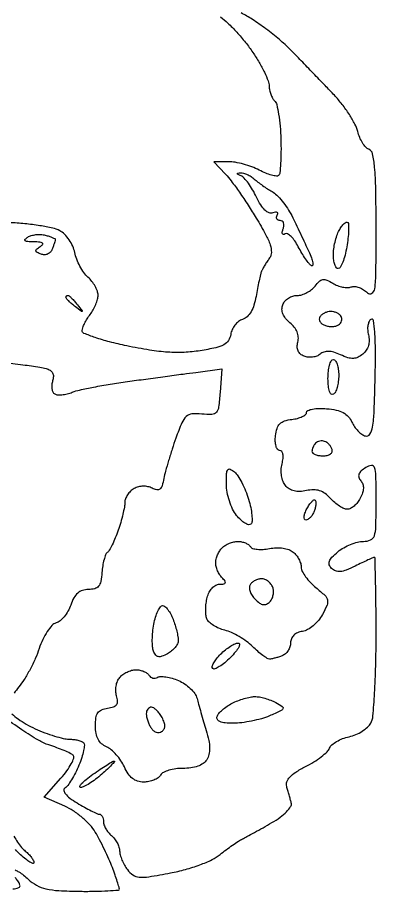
# Model space of a CAD drawing. Extents: x 0 to 102, y 0 to 135.
# Drawn here: x 95.85 to 101.53, y 50.89 to 64.72 of the extents above; entities that cross this region are included whole.
import ezdxf

# ---------------------------------------------------------------- set-up
doc = ezdxf.new("R2010")
doc.units = 0
doc.header["$MEASUREMENT"] = 0

msp = doc.modelspace()

# ---------------------------------------------------------------- linework, layer by layer
for points in [[(99.059047, 64.724378, -0.037498), (99.174308, 64.628523, -0.016113), (99.313646, 64.48479, -0.015838), (99.452877, 64.321481, -0.02016), (99.570146, 64.161985, -0.016385), (99.668859, 64.004853, -0.018857), (99.752255, 63.848663, -0.018261), (99.812558, 63.712242, -0.095208), (99.828, 63.631879, 0.049727), (99.834275, 63.56894, 0.037954), (99.853059, 63.502267, 0.038928), (99.88061, 63.441925, 0.069933), (99.913307, 63.398533, -0.139628), (99.947424, 63.337244, -0.016987), (99.977788, 63.184713, -0.019088), (100.00127, 62.996869, -0.01466), (100.013023, 62.790428, -0.009066), (100.014945, 62.586526, -0.013156), (100.008643, 62.406647, -0.00872), (99.99695, 62.258505, -0.174023), (99.977878, 62.218078, -0.234996), (99.943589, 62.206571, -0.032004), (99.867251, 62.22219, -0.031292), (99.773096, 62.254269, -0.021583), (99.670863, 62.301662, 0.030643), (99.555437, 62.352653, 0.022086), (99.421337, 62.395691, 0.022424), (99.289681, 62.425346, 0.044206), (99.182954, 62.4348), (98.952506, 62.4348), (99.137251, 62.238148, -0.028158), (99.228202, 62.129703, -0.008089), (99.356518, 61.952006, -0.008112), (99.494984, 61.746543, -0.008546), (99.624263, 61.540198, -0.010978), (99.771532, 61.283372, -0.04399), (99.843804, 61.117436, -0.080189), (99.863016, 61.00048, -0.15897), (99.834426, 60.912, 0.011686), (99.796585, 60.857213, 0.009843), (99.759047, 60.797526, 0.009966), (99.72694, 60.741682, 0.026974), (99.707153, 60.7005, 0.038351), (99.690515, 60.649838, 0.006241), (99.667089, 60.54896, 0.006848), (99.642575, 60.429257, 0.005982), (99.620152, 60.303418, -0.033424), (99.587685, 60.165495, -0.057917), (99.540412, 60.057829, -0.072985), (99.479828, 59.98216, -0.111107), (99.407421, 59.939868, 0.088186), (99.343909, 59.906541, 0.060664), (99.285997, 59.849211, 0.059179), (99.242128, 59.777828, 0.072914), (99.22001, 59.70296, -0.106442), (99.183831, 59.604999, -0.129115), (99.112287, 59.538599, -0.069623), (98.981651, 59.490573, -0.014008), (98.73761, 59.444839, -0.02778), (98.48241, 59.418796, -0.02789), (98.226234, 59.421259, -0.023504), (97.936202, 59.453991, -0.011869), (97.57436, 59.521001, -0.011818), (97.303411, 59.584581, -0.018846), (97.075577, 59.653019, -0.013413), (96.897637, 59.71925, -0.313922), (96.869691, 59.761972, -0.083336), (96.878893, 59.808475, -0.024354), (96.908077, 59.875559, -0.023738), (96.948852, 59.949055, -0.0234), (96.996591, 60.01872, 0.035611), (97.044135, 60.091866, 0.029371), (97.084313, 60.175801, 0.030337), (97.11205, 60.257557, 0.066702), (97.1208, 60.322858, 0.087869), (97.109474, 60.386807, 0.040206), (97.07395, 60.464074, 0.038185), (97.022339, 60.541551, 0.04284), (96.96131, 60.607112, -0.055049), (96.896636, 60.680076, -0.030893), (96.834284, 60.780982, -0.030459), (96.783258, 60.891998, -0.04316), (96.752845, 60.996323, 0.057935), (96.720071, 61.097546, 0.043832), (96.662348, 61.199188, 0.044807), (96.590012, 61.286183, 0.074185), (96.513541, 61.343059, 0.068557), (96.402593, 61.384125, 0.014761), (96.200835, 61.422525, 0.015148), (95.962597, 61.45325, 0.013947), (95.71628, 61.47054, 0.009588)], [(95.756786, 53.698222, 0.026411), (95.856053, 53.619126, 0.026035), (95.983689, 53.537688, 0.022449), (96.125461, 53.465499, 0.015988), (96.27654, 53.402669, 0.01575), (96.432077, 53.349281, 0.015828), (96.571094, 53.311182, 0.056385), (96.66255, 53.299858, -0.027041), (96.733913, 53.295241, -0.029093), (96.802609, 53.282964, -0.03035), (96.859781, 53.265547, -0.107668), (96.891846, 53.244954, -0.223524), (96.905416, 53.207261, -0.027455), (96.892054, 53.118326, -0.028228), (96.862784, 53.008506, -0.019719), (96.818064, 52.888369, -0.018094), (96.762499, 52.767837, -0.020488), (96.700437, 52.656655, -0.020192), (96.640523, 52.567262, -0.096895), (96.595728, 52.525801, 0.306856), (96.578857, 52.4882, 0.129427), (96.603144, 52.435401, 0.061437), (96.674079, 52.368046, 0.022334), (96.789359, 52.290503, 0.008943), (96.904729, 52.222969, 0.011849), (97.012203, 52.165919, 0.009288), (97.103272, 52.122406, 0.105937), (97.14195, 52.113916, -0.177436), (97.166167, 52.104906, -0.091743), (97.186762, 52.079459, -0.072074), (97.200707, 52.041671, -0.052456), (97.2054, 51.997059, 0.086594), (97.214518, 51.944803, 0.04354), (97.242677, 51.883815, 0.041499), (97.283744, 51.824109, 0.048188), (97.3323, 51.7752, -0.054914), (97.381063, 51.724745, -0.042206), (97.422713, 51.660373, -0.04331), (97.451636, 51.592598, -0.074447), (97.461891, 51.532191, 0.063906), (97.471385, 51.468146, 0.029486), (97.499033, 51.388408, 0.028615), (97.538432, 51.306834, 0.035263), (97.584556, 51.236072, 0.082893), (97.673183, 51.1523, 0.129356), (97.771831, 51.118008, 0.059063), (97.925949, 51.124287, 0.006946), (98.264973, 51.183391, 0.02053), (98.502748, 51.23845, 0.021718), (98.730706, 51.311983, 0.023013), (98.924578, 51.394289, 0.060386), (99.051758, 51.475471, -0.010139), (99.147724, 51.551262, -0.009463), (99.248889, 51.624909, -0.009483), (99.341206, 51.686905, -0.031517), (99.405, 51.722538, 0.011943), (99.474764, 51.757999, 0.002557), (99.594028, 51.82304, 0.002671), (99.731437, 51.89985, 0.002542), (99.8703, 51.979385, 0.026612), (100.000855, 52.064631, 0.040989), (100.102773, 52.152869, 0.048743), (100.167778, 52.233607, 0.213912), (100.177237, 52.292599, 0.001267), (100.162312, 52.347592, 0.000634), (100.143179, 52.417041, 0.00063), (100.1232, 52.488853, 0.000931), (100.105478, 52.551792, -0.157505), (100.10818, 52.626585, -0.102323), (100.153954, 52.700829, -0.063329), (100.248622, 52.778626, -0.022416), (100.401457, 52.865438, 0.02125), (100.533637, 52.940111, 0.024435), (100.652763, 53.022591, 0.024576), (100.745645, 53.101396, 0.113396), (100.784749, 53.159519, -0.125154), (100.820857, 53.210589, -0.044323), (100.894395, 53.262842, -0.040617), (100.988943, 53.30828, -0.037668), (101.091987, 53.339199, 0.045085), (101.197754, 53.37265, 0.03996), (101.300412, 53.425613, 0.042106), (101.385345, 53.488894, 0.088957), (101.436104, 53.553115, 0.102237), (101.469328, 53.665424, 0.005885), (101.495355, 54.025805, 0.008765), (101.513892, 54.458684, 0.006317), (101.52, 54.942138, 0.002228), (101.517894, 55.414648, 0.003715), (101.511392, 55.812423, 0.000556), (101.502673, 56.162732, 0.406619), (101.490698, 56.1744, 0.103278), (101.470538, 56.170191, 0.002938), (101.38953, 56.134255, 0.005854), (101.294541, 56.090101, 0.00398), (101.187443, 56.037735, -0.020347), (101.046818, 55.974589, -0.071182), (100.9505, 55.951096, -0.114462), (100.877563, 55.960692, -0.109325), (100.814895, 56.00144, -0.109725), (100.77921, 56.058625, -0.178277), (100.779975, 56.11522, -0.104765), (100.821676, 56.179549, -0.025458), (100.916022, 56.265005, -0.042504), (101.007317, 56.327481, -0.032364), (101.116451, 56.380262, -0.033162), (101.226044, 56.416514, -0.063375), (101.317872, 56.4282, 0.09927), (101.433017, 56.451288, 0.220194), (101.49212, 56.515817, 0.072007), (101.515846, 56.658917, 0.005135), (101.52, 57.063417, 0.003849), (101.516881, 57.468549, 0.071383), (101.496788, 57.594723, 0.360019), (101.446633, 57.627526, 0.112043), (101.355101, 57.595653, 0.040297), (101.283084, 57.542167, 0.122534), (101.24853, 57.492475, 0.1692), (101.247103, 57.442456, 0.096805), (101.276372, 57.388844, -0.089047), (101.308617, 57.331881, -0.091153), (101.318684, 57.267733, -0.075515), (101.305594, 57.1945, -0.040967), (101.269094, 57.110408, -0.045337), (101.225138, 57.04361, -0.047757), (101.170546, 56.987091, -0.052771), (101.114018, 56.948264, -0.124743), (101.064835, 56.9358, -0.108413), (101.011589, 56.947483, -0.035432), (100.940743, 56.986444, -0.033388), (100.86588, 57.042227, -0.032035), (100.798, 57.108205, 0.0499), (100.7129, 57.185211, 0.080846), (100.626291, 57.229693, 0.081369), (100.530455, 57.244249, 0.051184), (100.417668, 57.231344, -0.045348), (100.313743, 57.218225, -0.068193), (100.222986, 57.227445, -0.077569), (100.146807, 57.258958, -0.08294), (100.085833, 57.31164, -0.081392), (100.046805, 57.378205, -0.052764), (100.023602, 57.464581, -0.04971), (100.01809, 57.560043, -0.051104), (100.031665, 57.653801, 0.032605), (100.047667, 57.741384, 0.073772), (100.045533, 57.808575, 0.125127), (100.026418, 57.850476, 0.227258), (99.993192, 57.8664, -0.246542), (99.960085, 57.883781, -0.082995), (99.9362, 57.934741, -0.059621), (99.924561, 58.009928, -0.037279), (99.928131, 58.09905, -0.046929), (99.952872, 58.216078, -0.121406), (99.9972, 58.2894, -0.121406), (100.070522, 58.333728, -0.046929), (100.18755, 58.358469, 0.033747), (100.276642, 58.374868, 0.048832), (100.351859, 58.402076, 0.060327), (100.404, 58.435143, 0.224962), (100.4202, 58.469326, -0.306155), (100.44097, 58.500068, -0.050571), (100.513392, 58.521, -0.040841), (100.615854, 58.531143, -0.024908), (100.73745, 58.527157, -0.031423), (100.890489, 58.504747, -0.069988), (101.00092, 58.46469, -0.088292), (101.079772, 58.403005, -0.079464), (101.135969, 58.315757, 0.047754), (101.176948, 58.242335, 0.04229), (101.232634, 58.174731, 0.044635), (101.293823, 58.122348, 0.091009), (101.35092, 58.095656, 0.327732), (101.421371, 58.123601, 0.099338), (101.464563, 58.237745, 0.031837), (101.489277, 58.483894, 0.003861), (101.504883, 59.027637, 0.005591), (101.509079, 59.456305, 0.018027), (101.498409, 59.741121, 0.022318), (101.476865, 59.922659, 0.533908), (101.437671, 59.940503, 0.152067), (101.40762, 59.905921, 0.063657), (101.389994, 59.846078, 0.054863), (101.386323, 59.772232, 0.046524), (101.398228, 59.694988, -0.060271), (101.409286, 59.607348, -0.071065), (101.397894, 59.524585, -0.074404), (101.364568, 59.451379, -0.075727), (101.311433, 59.391634, -0.059823), (101.233572, 59.341373, -0.105062), (101.159512, 59.322907, -0.085804), (101.074135, 59.334607, -0.030047), (100.958126, 59.379262, 0.03156), (100.852393, 59.419596, 0.066995), (100.766175, 59.434178, 0.086981), (100.694473, 59.42409, 0.095141), (100.632954, 59.390241, -0.084373), (100.581451, 59.360452, -0.056274), (100.515162, 59.343977, -0.054999), (100.444975, 59.342483, -0.069563), (100.381807, 59.357107, -0.084159), (100.32281, 59.392019, -0.112647), (100.285583, 59.441582, -0.104577), (100.271896, 59.505346, -0.064799), (100.281586, 59.581623, 0.083682), (100.288733, 59.6619, 0.077654), (100.26963, 59.742338, 0.071101), (100.224721, 59.818962, 0.054565), (100.156325, 59.887947, -0.049689), (100.087262, 59.956261, -0.078579), (100.044911, 60.02777, -0.091482), (100.030516, 60.100488, -0.095128), (100.043375, 60.172491, -0.091575), (100.077829, 60.228808, -0.066719), (100.133814, 60.276528, -0.06519), (100.201908, 60.308787, -0.078218), (100.271875, 60.3198, 0.073156), (100.34578, 60.330671, 0.04791), (100.42562, 60.36329, 0.047353), (100.49902, 60.411194, 0.064905), (100.553771, 60.46785, -0.043609), (100.618891, 60.54123, -0.152051), (100.675093, 60.568796, -0.140934), (100.73966, 60.56063, -0.035561), (100.834703, 60.511522, 0.04534), (100.908957, 60.474974, 0.041942), (100.990532, 60.451257, 0.044638), (101.067065, 60.442813, 0.097072), (101.125047, 60.452937, -0.117355), (101.180828, 60.460387, -0.060764), (101.24981, 60.444798, -0.055363), (101.320616, 60.410223, -0.05519), (101.382192, 60.360923, 0.34966), (101.452227, 60.352999, 0.223465), (101.49885, 60.425577, 0.030672), (101.516881, 60.68286, 0.002161), (101.52, 61.404506, 0.004108), (101.515055, 62.006403, 0.019483), (101.495976, 62.350476, 0.029291), (101.463557, 62.56082, 0.253453), (101.403986, 62.630416, -0.120382), (101.355316, 62.664145, -0.043478), (101.304825, 62.732205, -0.040031), (101.260338, 62.819493, -0.037813), (101.229329, 62.914417, 0.062043), (101.185636, 63.029078, 0.021921), (101.096323, 63.18087, 0.021367), (100.982552, 63.340775, 0.023493), (100.858893, 63.485197, 0.00212), (100.712144, 63.639806, 0.001077), (100.526322, 63.833092, 0.00107), (100.333751, 64.031682, 0.0016), (100.164572, 64.204297, 0.022236), (99.989065, 64.367073, 0.015441), (99.777442, 64.535573, 0.015606), (99.563801, 64.685002, 0.030761), (99.38385, 64.787472, 0.020351)], [(95.610875, 59.263742, -0.003429), (95.93149, 59.222704, -0.002534), (96.199586, 59.185133, -0.031936), (96.299485, 59.164033, -0.073912), (96.363023, 59.135693, -0.132213), (96.401348, 59.093786, -0.128795), (96.414043, 59.037467, -0.06832), (96.401794, 58.966497, 0.053886), (96.389019, 58.903365, 0.062155), (96.390992, 58.842013, 0.072059), (96.40661, 58.791556, 0.144283), (96.434219, 58.760745, 0.123934), (96.479015, 58.746545, 0.039186), (96.549699, 58.747816, 0.036393), (96.631315, 58.761748, 0.033272), (96.71261, 58.78764, -0.03892), (96.828408, 58.823088, -0.006926), (97.050332, 58.869325, -0.007452), (97.312563, 58.916136, -0.006658), (97.5861, 58.95704, -0.000221), (97.875061, 58.996193, -0.000181), (98.183712, 59.037762, -0.000183), (98.467363, 59.075754, -0.000485), (98.670123, 59.102636), (99.077346, 59.156223), (99.050823, 58.786262, -0.012606), (99.028233, 58.553579, -0.14564), (98.991969, 58.470424, -0.214085), (98.921956, 58.436733, -0.031579), (98.761073, 58.442596, 0.046692), (98.605244, 58.443571, 0.167201), (98.515542, 58.403684, 0.106261), (98.446674, 58.305009, 0.013491), (98.352205, 58.061896, 0.007177), (98.293176, 57.889162, 0.006252), (98.236248, 57.706703, 0.0063), (98.1889, 57.540372, 0.018442), (98.161975, 57.424255, -0.026218), (98.133136, 57.308119, -0.145578), (98.098028, 57.255107, -0.228588), (98.049138, 57.242765, -0.07243), (97.976458, 57.269031, 0.068889), (97.909169, 57.293886, 0.05955), (97.834171, 57.301208, 0.058791), (97.758609, 57.29063, 0.063502), (97.689665, 57.262823, 0.064545), (97.633876, 57.221362, 0.054098), (97.586648, 57.164681, 0.056293), (97.554544, 57.10212, 0.090661), (97.5438, 57.043353, -0.046324), (97.537056, 56.970713, -0.012441), (97.512868, 56.85726, -0.012493), (97.478809, 56.72918, -0.012623), (97.438501, 56.603406, -0.013338), (97.393339, 56.484166, -0.01647), (97.344703, 56.375744, -0.014925), (97.298676, 56.288288, -0.105905), (97.267054, 56.252618, 0.143043), (97.240242, 56.217508, 0.026499), (97.214784, 56.139395, 0.0265), (97.194091, 56.041865, 0.021447), (97.182003, 55.935537, -0.029359), (97.163912, 55.796093, -0.121668), (97.128787, 55.719476, -0.16176), (97.06816, 55.679924, -0.064199), (96.968349, 55.666968, 0.07735), (96.874239, 55.652238, 0.102784), (96.799029, 55.609724, 0.087098), (96.738538, 55.534566, 0.042152), (96.688078, 55.421475, -0.043864), (96.64454, 55.324789, -0.043618), (96.584733, 55.236984, -0.047212), (96.518541, 55.170005, -0.110744), (96.456359, 55.137919, 0.143746), (96.391335, 55.098825, 0.040186), (96.317464, 55.004351, 0.036569), (96.246607, 54.87773, 0.029585), (96.189126, 54.732946, -0.025001), (96.128104, 54.57504, -0.017531), (96.044508, 54.403655, -0.017738), (95.952628, 54.244788, -0.034936), (95.866773, 54.126953, 0.035021), (95.792517, 54.025, 0.042234)], [(95.808953, 51.231379, -0.032405), (95.868001, 51.200448, -0.031201), (95.940213, 51.15001, -0.01949), (96.01841, 51.082656, 0.06295), (96.148926, 50.988631, 0.067891), (96.295509, 50.932958, 0.043418), (96.50023, 50.903977, 0.01093), (96.837115, 50.893199, 0.006373), (97.075566, 50.893824, 0.01064), (97.276101, 50.901176, 0.00448), (97.44278, 50.912341, 0.400958), (97.457938, 50.9292, 0.068259), (97.453188, 50.95743, 0.003488), (97.424803, 51.046054, 0.00551), (97.389065, 51.151092, 0.003963), (97.346945, 51.2676, 0.014586), (97.293328, 51.400296, 0.008707), (97.222259, 51.555022, 0.008713), (97.146037, 51.706791, 0.01492), (97.076539, 51.830257, 0.052025), (96.991673, 51.942713, 0.029596), (96.868176, 52.06037, 0.02926), (96.7283, 52.165279, 0.042399), (96.592877, 52.239306), (96.269913, 52.381797), (96.532691, 52.681084, 0.022448), (96.628332, 52.800415, 0.035728), (96.69772, 52.911254, 0.040259), (96.736563, 53.001258, 0.297605), (96.725484, 53.044366, 0.072339), (96.680352, 53.074998, 0.011847), (96.584048, 53.118952, 0.012826), (96.467326, 53.165414, 0.011), (96.342274, 53.208413, -0.057042), (96.17779, 53.282488, -0.0125), (95.914854, 53.448107, -0.012858), (95.618802, 53.656268, -0.012031)], [(95.788901, 51.765764, 0.022189), (95.847764, 51.67141, 0.022593), (95.91146, 51.587154, 0.046427), (95.969887, 51.528714, -0.028057), (96.02183, 51.480438, -0.031844), (96.065734, 51.428546, -0.033587), (96.09672, 51.380352, -0.126733), (96.1056, 51.345881, -0.499284), (96.089625, 51.333871, -0.063866), (96.043472, 51.353879, -0.035883), (95.975338, 51.401333, -0.016831), (95.8941, 51.471691, -0.020083), (95.813125, 51.553018, -0.024769)], [(95.774847, 50.932653, 0.088868), (95.864977, 50.951435, 0.37993), (95.884799, 50.991254, 0.107525), (95.850103, 51.058144, -0.031281), (95.811986, 51.110403, -0.046395)]]:
    msp.add_lwpolyline(points, format="xyb")
for points in [[(99.377807, 62.258921, -0.08637), (99.424244, 62.254007, -0.038501), (99.482114, 62.232574, -0.036618), (99.541375, 62.199824, -0.040989), (99.59288, 62.15985, 0.021447), (99.648891, 62.112763, 0.01091), (99.72301, 62.058227, 0.010818), (99.802038, 62.005211, 0.015905), (99.873873, 61.962399, -0.068704), (99.947551, 61.907217, -0.026715), (100.033356, 61.812742, -0.025837), (100.116637, 61.699063, -0.0291), (100.184213, 61.581699, -0.003077), (100.248658, 61.450997, -0.001895), (100.322978, 61.296408, -0.0019), (100.395308, 61.142987, -0.003402), (100.45339, 61.016325, -0.016108), (100.495827, 60.913357, -0.040798), (100.51796, 60.835556, -0.114834), (100.516661, 60.796276, -0.50252), (100.498425, 60.78904, -0.085427), (100.459775, 60.823214, -0.016895), (100.40417, 60.8975, -0.017447), (100.344656, 60.989562, -0.015437), (100.289095, 61.089331, 0.03154), (100.233514, 61.18199, 0.050522), (100.173844, 61.252213, 0.067334), (100.119107, 61.292211, 0.268742), (100.079166, 61.291072, -0.138354), (100.053259, 61.283661, -0.316715), (100.037446, 61.294709, -0.141246), (100.03538, 61.325531, -0.038193), (100.04952, 61.372906, 0.066075), (100.061538, 61.423222, 0.114179), (100.056205, 61.465702, 0.152806), (100.034734, 61.493624, 0.154208), (100.001258, 61.5042, -0.094268), (99.967582, 61.510606, -0.172486), (99.946774, 61.528767, -0.173173), (99.942149, 61.555926, -0.095111), (99.954301, 61.587831, 0.103657), (99.964515, 61.616075, 0.310172), (99.955842, 61.633532, 0.176093), (99.929283, 61.637806, 0.044367), (99.886482, 61.625603, -0.188651), (99.826327, 61.625995, -0.09638), (99.76183, 61.66748, -0.063055), (99.694825, 61.750155, -0.028027), (99.627547, 61.873569, 0.021557), (99.566459, 61.989162, 0.024833), (99.498229, 62.093545, 0.02503), (99.432459, 62.175103, 0.115042), (99.383109, 62.209818, -0.014351), (99.335196, 62.230794, -0.261178), (99.325868, 62.243901, -0.400967), (99.333664, 62.254048, -0.021531)], [(101.069954, 61.474846, -0.192362), (101.084412, 61.441151, -0.015515), (101.083842, 61.342801, -0.019153), (101.074743, 61.22191, -0.013488), (101.055663, 61.086901, -0.020485), (101.02779, 60.95505, -0.031343), (100.991938, 60.84388, -0.032187), (100.953738, 60.762522, -0.273388), (100.920364, 60.7428, -0.245041), (100.890753, 60.758239, -0.067103), (100.865867, 60.806562, -0.051668), (100.848824, 60.876719, -0.03378), (100.8432, 60.959862, -0.034733), (100.849848, 61.055443, -0.023164), (100.870065, 61.163359, -0.023353), (100.899582, 61.266702, -0.041646), (100.934654, 61.347807, -0.029184), (100.972873, 61.410179, -0.052241), (101.012123, 61.455615, -0.07834), (101.046398, 61.478941, -0.316638)], [(96.284165, 61.272464, -0.014), (96.345421, 61.254599, -0.021707), (96.397048, 61.235449, -0.017437), (96.436638, 61.217127, -0.282814), (96.444, 61.205152, -0.071436), (96.441695, 61.189104, -0.006147), (96.429518, 61.149393, -0.008011), (96.41358, 61.102229, -0.006129), (96.394699, 61.051161, -0.09505), (96.366074, 61.00509, -0.100466), (96.322921, 60.973951, -0.101071), (96.271266, 60.962218, -0.09738), (96.218405, 60.971415, -0.028686), (96.155148, 60.99995, -0.248049), (96.138167, 61.024591, -0.25589), (96.14921, 61.051928, -0.030228), (96.204257, 61.091678, 0.069829), (96.242513, 61.124189, 0.438624), (96.240242, 61.146873, 0.142966), (96.201261, 61.161561, 0.016021), (96.1056, 61.1658, -0.015111), (96.007661, 61.169962, -0.149081), (95.969624, 61.184657, -0.442566), (95.967961, 61.207449, -0.06147), (96.009215, 61.241326, -0.072131), (96.064909, 61.266247, -0.041012), (96.137467, 61.280559, -0.039976), (96.214515, 61.283091, -0.052229)], [(96.645141, 60.3198, -0.184603), (96.663102, 60.312935, -0.013803), (96.701807, 60.27631, -0.017649), (96.746387, 60.228466, -0.012436), (96.793191, 60.17175, -0.001576), (96.867646, 60.076194, -0.377591), (96.867, 60.066, -0.377591), (96.856806, 60.065354, -0.001576), (96.76125, 60.139809, -0.012436), (96.704534, 60.186613, -0.017649), (96.65669, 60.231193, -0.013803), (96.620065, 60.269898, -0.184603), (96.6132, 60.287859, -0.099038), (96.615638, 60.300049, -0.097945), (96.622583, 60.310417, -0.097945), (96.632951, 60.317362, -0.099038)], [(100.8009, 60.066, 0.064679), (100.752273, 60.059683, 0.051856), (100.702862, 60.040973, 0.053425), (100.660085, 60.013413, 0.084735), (100.631331, 59.980802, 0.144093), (100.621386, 59.944496, 0.123952), (100.631805, 59.906179, 0.101735), (100.661829, 59.871594, 0.071796), (100.706887, 59.846406, 0.054187), (100.762598, 59.831696, 0.044876), (100.823882, 59.828004, 0.046741), (100.881326, 59.835101, 0.084508), (100.925129, 59.852849, 0.086192), (100.955817, 59.880067, 0.093967), (100.974416, 59.915281, 0.100284), (100.978142, 59.952932, 0.113563), (100.966487, 59.987246, 0.090436), (100.939286, 60.0174, 0.053179), (100.897768, 60.042866, 0.050888), (100.849232, 60.060158, 0.060214)], [(100.8432, 59.3046, -0.251914), (100.875695, 59.287119, -0.064068), (100.902949, 59.231513, -0.049716), (100.921641, 59.151103, -0.032276), (100.9278, 59.055793, -0.031397), (100.921572, 58.956715, -0.037109), (100.902949, 58.864714, -0.040338), (100.87582, 58.79143, -0.146547), (100.8432, 58.7547, -0.336396), (100.80957, 58.757919, -0.125298), (100.78202, 58.80024, -0.059005), (100.764081, 58.88445, -0.023007), (100.7586, 59.003507, -0.02657), (100.764735, 59.118881, -0.04194), (100.783451, 59.216154, -0.051215), (100.810556, 59.28476, -0.280045)], [(100.705725, 58.010925, 0.073883), (100.669045, 58.017382, 0.058473), (100.628891, 58.013756, 0.059562), (100.591487, 58.001117, 0.085346), (100.562963, 57.980962, 0.05196), (100.540698, 57.953518, 0.038314), (100.521885, 57.919176, 0.039064), (100.509016, 57.883532, 0.067197), (100.5048, 57.8523, 0.226478), (100.51769, 57.825303, 0.074992), (100.556573, 57.802509, 0.057076), (100.613556, 57.786955, 0.038131), (100.68105, 57.7818, 0.055066), (100.746832, 57.789067, 0.098609), (100.796366, 57.810987, 0.142962), (100.822505, 57.843739, 0.179733), (100.823813, 57.882262, 0.059059), (100.804748, 57.922786, 0.046247), (100.775311, 57.961498, 0.047562), (100.74057, 57.992787, 0.079259)], [(99.277711, 57.528323, -0.076236), (99.333046, 57.465977, -0.023816), (99.396006, 57.357553, -0.023186), (99.455737, 57.228036, -0.023667), (99.502765, 57.094419, -0.021306), (99.535892, 56.963861, -0.028949), (99.553815, 56.843648, -0.028891), (99.556967, 56.746285, -0.192795), (99.538172, 56.702605, -0.266336), (99.502265, 56.692938, -0.072278), (99.446018, 56.716847, -0.053043), (99.37974, 56.767464, -0.032849), (99.313118, 56.839422, -0.057265), (99.25023, 56.938223, -0.034356), (99.198096, 57.067344, -0.033743), (99.162915, 57.206514, -0.045066), (99.1512, 57.336231, -0.010783), (99.154779, 57.502157, -0.135638), (99.173882, 57.56123, -0.375133), (99.210509, 57.571391, -0.061472)], [(100.555946, 57.082054, -0.177582), (100.56688, 57.058456, -0.043102), (100.566716, 57.014781, -0.038881), (100.557713, 56.961573, -0.030275), (100.54004, 56.905609, -0.045871), (100.513819, 56.852428, -0.052368), (100.4793, 56.807434, -0.059778), (100.442117, 56.776599, -0.144219), (100.408172, 56.7666, -0.301931), (100.386206, 56.781195, -0.122555), (100.38043, 56.818408, -0.067322), (100.393414, 56.87531, -0.033165), (100.424078, 56.943046, -0.024012), (100.462978, 57.008027, -0.04293), (100.501767, 57.056663, -0.059538), (100.53503, 57.084275, -0.353534)], [(99.332327, 56.4282, -0.050346), (99.392418, 56.422134, -0.04777), (99.451205, 56.404163, -0.051402), (99.500171, 56.377738, -0.105298), (99.530187, 56.346371, 0.181396), (99.566571, 56.318231, 0.048602), (99.639433, 56.303285, 0.042666), (99.731536, 56.301451, 0.033018), (99.83107, 56.314604, -0.041132), (99.94026, 56.327236, -0.044726), (100.046962, 56.321209, -0.048984), (100.140179, 56.29803, -0.088007), (100.20849, 56.259174, -0.054747), (100.257131, 56.20888, -0.043088), (100.298261, 56.145157, -0.044413), (100.326364, 56.07837, -0.077535), (100.3356, 56.019169, 0.119775), (100.351273, 55.954682, 0.037045), (100.403941, 55.868948, 0.034665), (100.479215, 55.778528, 0.03192), (100.56825, 55.696669, -0.018872), (100.707205, 55.575445, -0.145703), (100.750085, 55.501642, -0.160889), (100.743366, 55.419974, -0.024403), (100.671173, 55.270491, -0.049931), (100.607665, 55.177362, -0.04408), (100.524468, 55.094327, -0.046542), (100.435162, 55.032796, -0.092035), (100.353923, 55.005266, 0.065378), (100.276628, 54.983562, 0.091305), (100.216966, 54.943924, 0.101444), (100.179564, 54.889262, 0.099799), (100.1664, 54.823967, -0.079141), (100.156395, 54.761156, -0.065354), (100.127091, 54.699933, -0.066662), (100.08374, 54.649506, -0.090541), (100.032581, 54.618351, -0.014655), (99.976495, 54.598694, -0.014107), (99.918641, 54.582084, -0.014179), (99.866877, 54.570345, -0.048703), (99.832617, 54.567, -0.142738), (99.795902, 54.577699, -0.01771), (99.726599, 54.625371, -0.019734), (99.646734, 54.689614, -0.015149), (99.564586, 54.765709, 0.03668), (99.470034, 54.846021, 0.02538), (99.352599, 54.922971, 0.025683), (99.231511, 54.985697, 0.046893), (99.126427, 55.02203, -0.041036), (99.032493, 55.053284, -0.04178), (98.945518, 55.09931, -0.045276), (98.877325, 55.152316, -0.113779), (98.842354, 55.20421, -0.067918), (98.827656, 55.266762, -0.027691), (98.824173, 55.354259, -0.026774), (98.830804, 55.450044, -0.030823), (98.847588, 55.540089, -0.056672), (98.878674, 55.622895, -0.068494), (98.92614, 55.690935, -0.079177), (98.983277, 55.735912, -0.127903), (99.042832, 55.7514, 0.028809), (99.111785, 55.755376, 0.275253), (99.134263, 55.77255, 0.269947), (99.130104, 55.800806, 0.027992), (99.08352, 55.85292, -0.056383), (99.04465, 55.901707, -0.038823), (99.011821, 55.96438, -0.039117), (98.9894, 56.030553, -0.062206), (98.982, 56.0898, -0.062206), (98.9894, 56.149047, -0.039117), (99.011821, 56.215219, -0.038823), (99.04465, 56.277893, -0.056383), (99.08352, 56.32668, -0.060518), (99.133154, 56.365561, -0.039073), (99.198484, 56.398379, -0.038945), (99.2685, 56.420772, -0.057991)], [(99.708748, 55.836, 0.065929), (99.656851, 55.829127, 0.052081), (99.603943, 55.808764, 0.053445), (99.557986, 55.778768, 0.083235), (99.526883, 55.743282, 0.150594), (99.515027, 55.697734, 0.072091), (99.526452, 55.637759, 0.061497), (99.558001, 55.573275, 0.051933), (99.605885, 55.514257, 0.036863), (99.676552, 55.453307, 0.117628), (99.733448, 55.428995, 0.156864), (99.785285, 55.436382, 0.083359), (99.838629, 55.474389, 0.084958), (99.871717, 55.521141, 0.062586), (99.891793, 55.581446, 0.061963), (99.896453, 55.645528, 0.078973), (99.884189, 55.703413, 0.074995), (99.855428, 55.754099, 0.064541), (99.811666, 55.797053, 0.066847), (99.760169, 55.826106, 0.09533)], [(98.141927, 55.413, -0.186015), (98.179366, 55.398573, -0.04603), (98.224684, 55.349254, -0.04081), (98.269627, 55.279071, -0.031182), (98.307294, 55.195993, -0.01593), (98.338878, 55.104223, -0.014605), (98.365564, 55.007946, -0.014789), (98.384316, 54.920659, -0.04554), (98.3898, 54.860569, -0.116705), (98.377501, 54.808594, -0.054541), (98.339729, 54.750141, -0.049812), (98.284547, 54.694606, -0.049452), (98.219345, 54.650928, -0.031846), (98.130708, 54.610521, -0.136616), (98.073466, 54.605211, -0.187764), (98.032117, 54.630577, -0.070851), (97.998549, 54.690889, -0.072728), (97.982783, 54.760996, -0.021987), (97.979278, 54.870331, -0.021519), (97.986126, 54.994795, -0.021868), (98.003638, 55.117537, -0.025483), (98.030904, 55.230719, -0.037619), (98.067125, 55.326208, -0.042255), (98.106366, 55.394393, -0.245809)], [(99.339627, 54.8208, -0.424964), (99.35885, 54.800862, -0.116115), (99.345932, 54.753777, -0.050194), (99.29577, 54.680338, -0.021463), (99.215291, 54.592636, -0.021451), (99.124089, 54.508941, -0.034496), (99.038901, 54.446745, -0.038287), (98.969068, 54.409932, -0.307695), (98.935214, 54.416386, -0.273328), (98.927027, 54.448213, -0.05433), (98.950323, 54.504824, -0.04377), (98.995786, 54.57325, -0.027876), (99.05955, 54.64455, -0.026791), (99.134652, 54.712007, -0.029153), (99.214526, 54.769027, -0.030398), (99.288001, 54.809252, -0.110477)], [(97.718366, 54.3978, -0.050626), (97.781157, 54.391426, -0.047879), (97.842631, 54.372543, -0.05148), (97.893874, 54.344777, -0.104827), (97.925353, 54.31182, 0.096517), (97.952029, 54.282955, 0.097316), (97.987516, 54.266321, 0.098516), (98.026289, 54.264462, 0.101618), (98.062352, 54.277669, -0.142172), (98.110667, 54.291099, -0.034818), (98.193806, 54.284355, -0.032871), (98.29181, 54.262824, -0.027688), (98.392093, 54.22765, -0.049886), (98.489722, 54.175276, -0.043655), (98.579868, 54.102478, -0.045999), (98.649898, 54.021377, -0.090515), (98.686048, 53.944552, 0.003925), (98.711118, 53.852943, 0.001361), (98.748684, 53.721156, 0.001351), (98.790859, 53.576191, 0.001572), (98.831768, 53.438581, -0.021647), (98.871876, 53.280725, -0.04727), (98.885698, 53.156776, -0.062321), (98.87487, 53.0568, -0.084375), (98.839487, 52.973281, -0.101587), (98.782867, 52.915071, -0.062425), (98.69737, 52.871419, -0.053138), (98.588944, 52.844746, -0.037806), (98.463931, 52.837304, 0.035952), (98.349636, 52.830925, 0.040827), (98.242331, 52.808139, 0.044959), (98.156277, 52.773698, 0.138441), (98.110646, 52.731554, -0.106455), (98.070271, 52.689251, -0.051498), (98.004055, 52.653617, -0.047776), (97.924387, 52.629381, -0.050001), (97.842787, 52.6212, -0.07654), (97.746634, 52.636006, -0.089952), (97.665184, 52.678927, -0.078474), (97.596065, 52.753157, -0.044133), (97.536347, 52.861201, 0.042894), (97.482747, 52.958746, 0.034645), (97.409676, 53.053394, 0.035827), (97.329337, 53.13168, 0.071831), (97.254306, 53.178451, -0.077139), (97.175572, 53.228692, -0.090411), (97.120738, 53.298117, -0.078511), (97.088921, 53.390559, -0.043723), (97.0785, 53.5095, -0.034861), (97.08751, 53.638576, -0.116626), (97.118112, 53.717103, -0.143674), (97.176342, 53.764346, -0.063921), (97.27253, 53.790816, 0.04278), (97.36633, 53.812421, 0.159127), (97.414772, 53.847556, 0.178811), (97.429977, 53.901691, 0.056876), (97.413591, 53.985226, -0.067459), (97.400873, 54.058169, -0.051387), (97.406128, 54.139179, -0.052293), (97.427454, 54.215652, -0.079235), (97.462569, 54.27496, -0.063424), (97.512902, 54.321981, -0.044282), (97.579763, 54.361716, -0.044531), (97.651989, 54.388795, -0.067526)], [(99.600912, 53.973553, -0.04762), (99.672438, 53.967311, -0.023405), (99.761503, 53.946549, -0.022983), (99.852741, 53.916134, -0.030926), (99.931895, 53.879873, -0.023146), (100.035423, 53.818142, -0.372985), (100.04556, 53.781913, -0.177728), (100.008673, 53.745581, -0.007006), (99.832021, 53.668373, -0.030424), (99.704564, 53.623689, -0.01872), (99.550018, 53.586043, -0.018749), (99.393796, 53.56019, -0.031639), (99.261337, 53.5518, -0.022984), (99.132473, 53.557727, -0.074216), (99.049422, 53.578058, -0.153894), (99.008575, 53.612021, -0.226344), (99.002781, 53.65755, -0.100387), (99.030066, 53.705348, -0.032996), (99.087581, 53.762934, -0.031337), (99.161525, 53.820014, -0.030747), (99.242481, 53.867803, -0.025648), (99.332159, 53.907905, -0.020584), (99.432258, 53.941974, -0.021042), (99.527607, 53.965796, -0.048694)], [(97.963823, 53.8056, 0.129255), (97.932799, 53.797444, 0.102105), (97.906557, 53.774536, 0.090098), (97.889147, 53.740253, 0.075756), (97.883495, 53.69985, 0.052384), (97.889235, 53.650986, 0.026085), (97.906103, 53.590916, 0.025566), (97.930266, 53.529895, 0.034128), (97.958637, 53.477511, 0.078677), (97.99396, 53.437371, 0.089807), (98.038488, 53.412288, 0.099556), (98.085129, 53.405934, 0.123247), (98.12677, 53.419196, 0.112538), (98.163884, 53.455743, 0.135778), (98.178249, 53.502339, 0.094985), (98.168484, 53.562752, 0.035449), (98.133252, 53.641534, 0.035782), (98.093631, 53.704321, 0.041778), (98.047263, 53.757406, 0.04641), (98.00125, 53.794354, 0.146998)], [(97.3746, 52.952778, -0.64764), (97.379407, 52.942983, -0.015421), (97.334748, 52.892477, -0.015624), (97.267661, 52.825488, -0.007976), (97.179532, 52.745427, -0.018896), (97.081421, 52.66548, -0.022473), (96.982915, 52.597943, -0.022014), (96.896054, 52.549123, -0.117543), (96.84352, 52.5366, -0.54106), (96.831765, 52.554586, -0.085675), (96.86013, 52.597509, -0.035494), (96.932461, 52.664215, -0.01482), (97.038587, 52.743951, -0.006002), (97.154192, 52.823503, -0.008661), (97.258448, 52.890827, -0.005112), (97.347226, 52.944751, -0.125849)]]:
    msp.add_lwpolyline(points, format="xyb", close=True)

doc.saveas('drawing.dxf')
